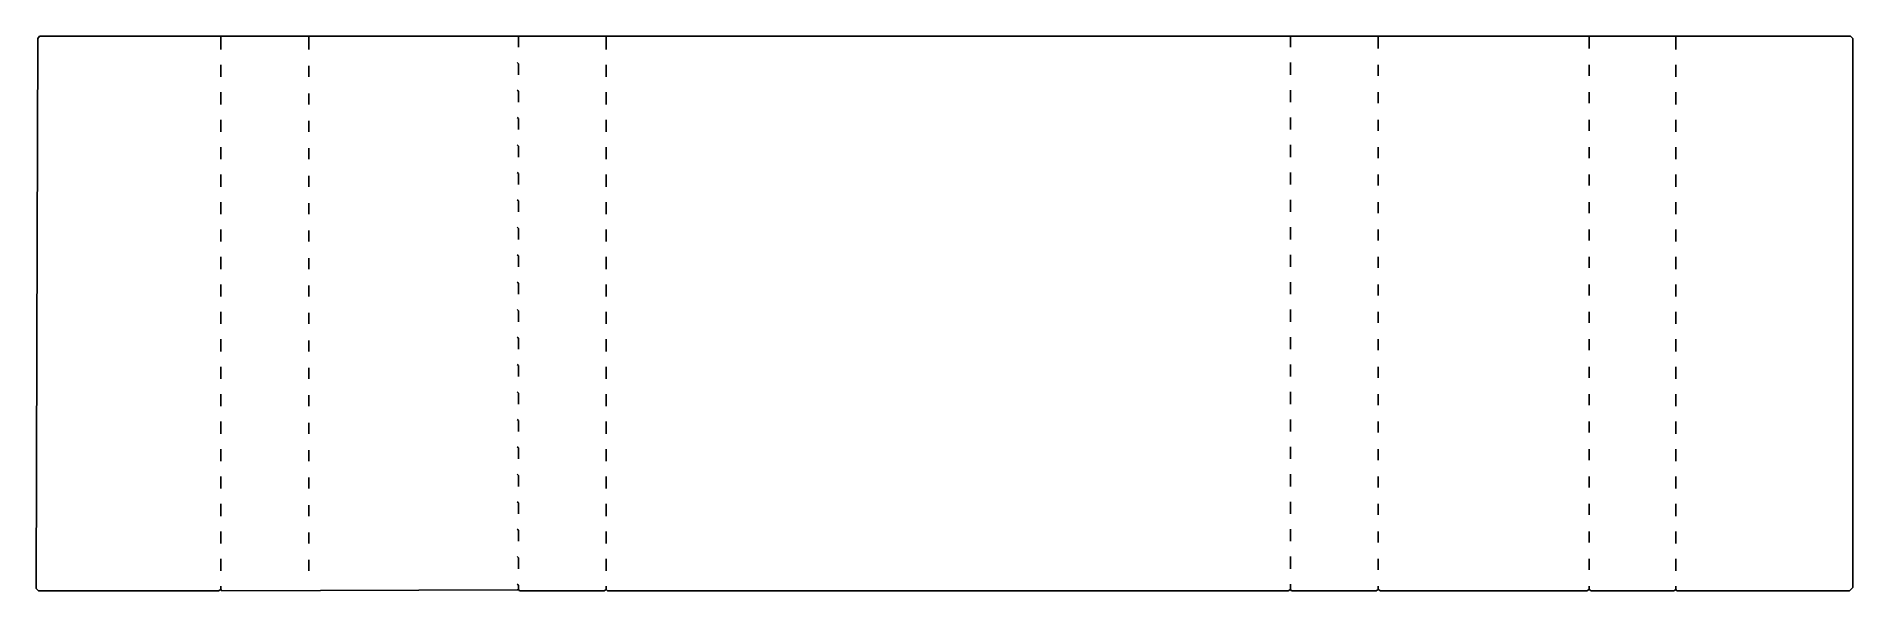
# Model space of a CAD drawing. Extents: x 85 to 1739, y 28 to 533.
import ezdxf

# ---------------------------------------------------------------- set-up
doc = ezdxf.new("R2010")
doc.units = 0
doc.layers.get('0').update_dxf_attribs({"linetype": 'CONTINUOUS'})

msp = doc.modelspace()

# ---------------------------------------------------------------- linework, layer by layer
at = {"color": 250, "linetype": 'CONTINUOUS'}
for points in [[(1578, 29), (1579, 28), (1736, 28), (1739, 31), (1739, 531), (1737, 533), (88, 533), (86.5, 531), (85.5, 252), (85, 30), (87, 28), (251, 28), (253, 29), (254, 28), (523.1, 28.8), (524, 29), (525, 28), (602, 28), (604, 29), (605, 28), (1225, 28), (1227, 29), (1228, 28), (1305, 28), (1307, 29), (1309, 28), (1497, 28), (1499, 29), (1501, 28), (1576, 28), (1578, 29), (1578, 32)], [(253, 521), (253, 533)], [(333, 521), (333, 533)], [(604, 521), (604, 533)], [(1227, 523), (1227, 533)], [(1307, 522), (1307, 533)], [(1499, 522), (1499, 533)], [(1578, 521), (1578, 533)], [(253, 496), (253, 507)], [(333, 496), (333, 506)], [(604, 496), (604, 507)], [(1227, 498), (1227, 509)], [(1307, 497), (1307, 507)], [(1499, 497), (1499, 507)], [(1578, 496), (1578, 507)], [(253, 471), (253, 482)], [(333, 471), (333, 481)], [(604, 471), (604, 482)], [(1227, 473), (1227, 484)], [(1307, 472), (1307, 482)], [(1499, 472), (1499, 482)], [(1578, 471), (1578, 482)], [(253, 446), (253, 457)], [(333, 446), (333, 456)], [(604, 446), (604, 457)], [(1227, 448), (1227, 459)], [(1307, 447), (1307, 457)], [(1499, 447), (1499, 457)], [(1578, 446), (1578, 457)], [(253, 421), (253, 432)], [(333, 421), (333, 431)], [(604, 421), (604, 432)], [(1227, 423), (1227, 434)], [(1307, 422), (1307, 432)], [(1499, 422), (1499, 432)], [(1578, 421), (1578, 432)], [(253, 396), (253, 407)], [(333, 396), (333, 406)], [(604, 396), (604, 407)], [(1227, 398), (1227, 409)], [(1307, 397), (1307, 407)], [(1499, 397), (1499, 407)], [(1578, 396), (1578, 407)], [(253, 371), (253, 382)], [(333, 371), (333, 381)], [(604, 371), (604, 382)], [(1227, 373), (1227, 384)], [(1307, 372), (1307, 382)], [(1499, 372), (1499, 382)], [(1578, 371), (1578, 382)], [(253, 346), (253, 357)], [(333, 346), (333, 356)], [(604, 346), (604, 357)], [(1227, 348), (1227, 359)], [(1307, 347), (1307, 357)], [(1499, 347), (1499, 357)], [(1578, 346), (1578, 357)], [(253, 321), (253, 332)], [(333, 321), (333, 331)], [(604, 321), (604, 332)], [(1227, 323), (1227, 334)], [(1307, 322), (1307, 332)], [(1499, 322), (1499, 332)], [(1578, 321), (1578, 332)], [(253, 296), (253, 307)], [(333, 296), (333, 306)], [(604, 296), (604, 307)], [(1227, 298), (1227, 309)], [(1307, 297), (1307, 307)], [(1499, 297), (1499, 307)], [(1578, 296), (1578, 307)], [(253, 271), (253, 282)], [(604, 271), (604, 282)], [(1227, 273), (1227, 284)], [(1307, 272), (1307, 282)], [(1499, 272), (1499, 282)], [(1578, 271), (1578, 282)], [(333, 271), (333, 281)], [(253, 246), (253, 257)], [(333, 246), (333, 256)], [(604, 246), (604, 257)], [(1227, 248), (1227, 259)], [(1307, 247), (1307, 257)], [(1499, 247), (1499, 257)], [(1578, 246), (1578, 257)], [(253, 221), (253, 232)], [(604, 221), (604, 232)], [(1227, 223), (1227, 234)], [(1307, 222), (1307, 232)], [(1499, 222), (1499, 232)], [(1578, 221), (1578, 232)], [(333, 221), (333, 231)], [(253, 196), (253, 207)], [(333, 196), (333, 206)], [(604, 196), (604, 207)], [(1227, 198), (1227, 209)], [(1307, 197), (1307, 207)], [(1499, 197), (1499, 207)], [(1578, 196), (1578, 207)], [(253, 171), (253, 182)], [(604, 171), (604, 182)], [(1227, 173), (1227, 184)], [(1307, 172), (1307, 182)], [(1499, 172), (1499, 182)], [(1578, 171), (1578, 182)], [(333, 171), (333, 181)], [(253, 146), (253, 157)], [(333, 146), (333, 156)], [(604, 146), (604, 157)], [(1227, 148), (1227, 159)], [(1307, 147), (1307, 157)], [(1499, 147), (1499, 157)], [(1578, 146), (1578, 157)], [(1227, 123), (1227, 134)], [(253, 121), (253, 132)], [(333, 121), (333, 131)], [(604, 121), (604, 132)], [(1307, 122), (1307, 132)], [(1499, 122), (1499, 132)], [(1578, 121), (1578, 132)], [(253, 96), (253, 107)], [(333, 96), (333, 106)], [(604, 96), (604, 107)], [(1227, 98), (1227, 109)], [(1307, 97), (1307, 107)], [(1499, 97), (1499, 107)], [(1578, 96), (1578, 107)], [(1227, 73), (1227, 84)], [(253, 71), (253, 82)], [(333, 71), (333, 81)], [(604, 71), (604, 82)], [(1307, 72), (1307, 82)], [(1499, 72), (1499, 82)], [(1578, 71), (1578, 82)], [(253, 46), (253, 57)], [(333, 46), (333, 56)], [(604, 46), (604, 57)], [(1227, 48), (1227, 59)], [(1307, 47), (1307, 57)], [(1499, 47), (1499, 57)], [(1578, 46), (1578, 57)], [(1227, 29), (1227, 34)], [(253, 29), (253, 32)], [(604, 29), (604, 32)], [(1307, 29), (1307, 32)], [(1499, 29), (1499, 32)]]:
    msp.add_lwpolyline(points, dxfattribs=at)
at = {"color": 251, "linetype": 'CONTINUOUS'}
for points in [[(524, 523), (524, 533)], [(524, 498), (524, 508), (523, 509)], [(524, 473), (524, 483), (523, 484)], [(524, 448), (524, 458), (523, 459)], [(524, 423), (524, 433), (523, 434)], [(524, 398), (524, 408), (523, 409)], [(524, 373), (524, 383), (523, 384)], [(524, 348), (524, 358), (523, 359)], [(524, 323), (524, 333), (523, 334)], [(524, 298), (524, 308), (523, 309)], [(524, 273), (524, 283), (523, 284)], [(524, 248), (524, 258), (523, 259)], [(524, 223), (524, 233), (523, 234)], [(524, 198), (524, 208), (523, 209)], [(524, 173), (524, 183), (523, 184)], [(524, 148), (524, 158), (523, 159)], [(524, 123), (524, 133), (523, 134)], [(524, 98), (524, 108), (523, 109)], [(524, 73), (524, 83), (523, 84)], [(524, 48), (524, 58), (523, 59)], [(524, 29), (524, 33), (523, 34)]]:
    msp.add_lwpolyline(points, dxfattribs=at)

doc.saveas('drawing.dxf')
